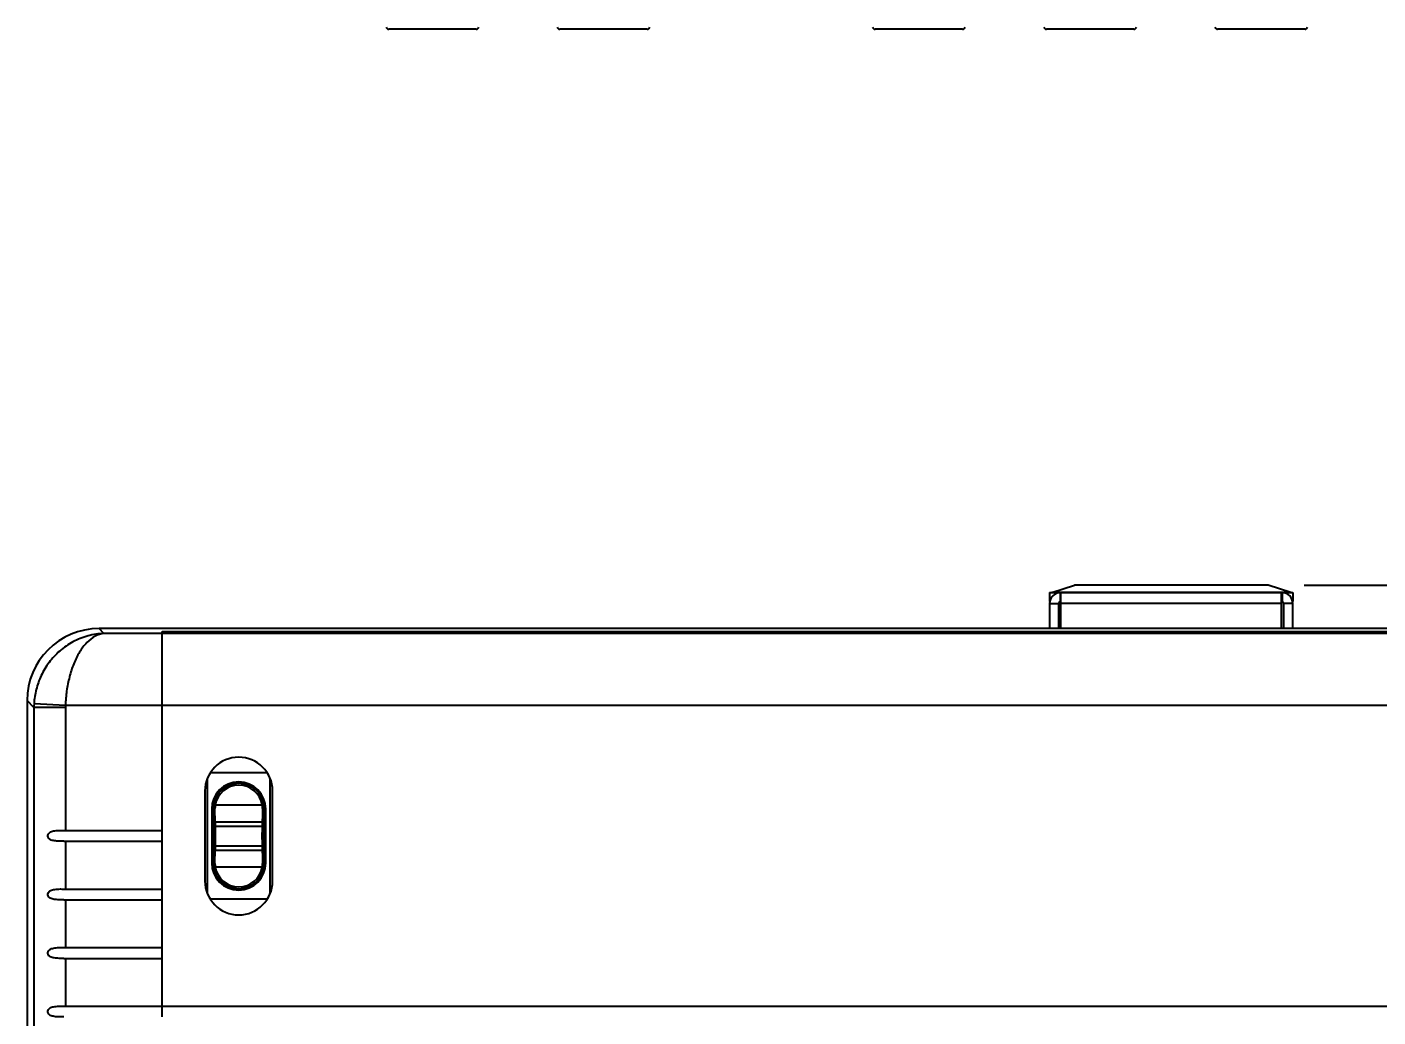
# Model space of a CAD drawing. Extents: x 1917 to 2535, y 2392 to 2924.
# Drawn here: x 1917 to 2066.9, y 2528.4 to 2638.3 of the extents above; entities that cross this region are included whole.
import ezdxf

# ---------------------------------------------------------------- set-up
doc = ezdxf.new("R2010")
doc.units = 0
doc.header["$LTSCALE"] = 10
doc.header["$MEASUREMENT"] = 0
doc.layers.get('0').update_dxf_attribs({"linetype": 'CONTINUOUS'})
doc.layers.get('DEFPOINTS').update_dxf_attribs({"linetype": 'CONTINUOUS'})
doc.layers.add('DIM', color=7, linetype='CONTINUOUS')
doc.styles.add('DIM-2', font='sanss___.ttf', dxfattribs={"height": 4.4})
doc.dimstyles.new('gw', dxfattribs={"dimscale": 2, "dimtxt": 5, "dimasz": 2, "dimexe": 1, "dimexo": 2, "dimgap": 1, "dimtad": 1, "dimdec": 1, "dimzin": 0, "dimdsep": 46, "dimtxsty": 'DIM-2', "dimcen": 2, "dimdle": 6, "dimadec": 0, "dimazin": 0, "dimtp": 0.1, "dimtm": 0.1, "dimtfac": 1, "dimtdec": 1, "dimtofl": 0, "dimtmove": 2, "dimatfit": 3, "dimfxl": 0, "dimtolj": 1, "dimtzin": 0, "dimarcsym": 0})

# ---------------------------------------------------------------- blocks, each defined once
blk = doc.blocks.new('*D2')
at = {"layer": 'DEFPOINTS', "color": 0}
for p in [(2054.75, 2576.3), (2152.12, 2419.9), (2204, 2419.9)]:
    blk.add_point(p, dxfattribs=at)
at = {"layer": 'DIM', "color": 0, "lineweight": -2}
for p, q in [((2058.75, 2576.3), (2206, 2576.3)), ((2204, 2572.3), (2204, 2423.9)), ((2156.12, 2419.9), (2206, 2419.9))]:
    blk.add_line(p, q, dxfattribs=at)
at = {"layer": 'DIM', "color": 0}
for points in [[(2203.33, 2572.3), (2204.67, 2572.3), (2204, 2576.3)], [(2203.33, 2423.9), (2204.67, 2423.9), (2204, 2419.9)]]:
    blk.add_solid(points, dxfattribs=at)
at = {"layer": 'DIM', "color": 0, "insert": (2199.73, 2498.1), "char_height": 4.4, "attachment_point": 5, "rotation": 90, "style": 'DIM-2'}
blk.add_mtext('\\A1;156.4', dxfattribs=at)

msp = doc.modelspace()

# ---------------------------------------------------------------- linework, layer by layer
at = {"color": 7}
for p, q in [((1966.85, 2638.01), (1957.15, 2638.01)), ((1985.85, 2638.01), (1976.15, 2638.01)), ((2020.85, 2638.01), (2011.15, 2638.01)), ((2039.85, 2638.01), (2030.15, 2638.01)), ((2058.85, 2638.01), (2049.15, 2638.01)), ((2030.74, 2575.51), (2033.25, 2576.3)), ((2054.75, 2576.3), (2033.25, 2576.3)), ((2057.26, 2575.51), (2054.75, 2576.3)), ((2030.5, 2575.5), (2030.5, 2574.5)), ((2030.5, 2575.5), (2057.5, 2575.5)), ((2057.26, 2575.51), (2030.74, 2575.51)), ((2031.7, 2574.5), (2031.7, 2575.5)), ((2031.75, 2571.5), (2031.75, 2575.5)), ((2056.25, 2571.5), (2056.25, 2575.5)), ((2056.3, 2575.5), (2056.3, 2574.5)), ((2057.5, 2575.5), (2057.5, 2574.5)), ((2030.52, 2574.5), (2030.5, 2574.5)), ((2030.5, 2574.3), (2030.5, 2571.5)), ((2030.5, 2574.3), (2031.5, 2574.3)), ((2031.5, 2574.3), (2031.5, 2571.5)), ((2031.7, 2574.5), (2031.75, 2574.5)), ((2056.25, 2574.3), (2031.75, 2574.3)), ((2056.3, 2574.5), (2056.25, 2574.5)), ((2056.5, 2571.5), (2056.5, 2574.3)), ((2057.5, 2574.3), (2056.5, 2574.3)), ((2057.5, 2574.5), (2057.48, 2574.5)), ((2057.5, 2571.5), (2057.5, 2574.3)), ((1925.54, 2570.95), (1924.99, 2571.5)), ((2163, 2571.5), (1925, 2571.5)), ((1932, 2570.95), (1925.54, 2570.95)), ((1932, 2528.42), (1932, 2571.19)), ((1932, 2571.19), (2156, 2571.19)), ((2156, 2570.96), (1932, 2570.96)), ((1917.77, 2562.74), (1917, 2563.51)), ((1917, 2563.5), (1917, 2435.5)), ((1917.77, 2562.74), (1917.77, 2505.98)), ((1921.26, 2562.74), (1917.77, 2562.74)), ((1921.27, 2562.96), (1917.78, 2563.14)), ((1921.26, 2562.74), (1921.26, 2549.1)), ((1932, 2562.96), (1921.27, 2562.96)), ((2156, 2562.97), (1932, 2562.97)), ((1943.65, 2555.5), (1937.35, 2555.5)), ((1937, 2554.81), (1937, 2542.15)), ((1944, 2542.15), (1944, 2554.81)), ((1936.75, 2553.48), (1936.75, 2543.48)), ((1944.25, 2543.48), (1944.25, 2553.48)), ((1937.5, 2551.48), (1937.5, 2545.48)), ((1937.5, 2551.48), (1937.65, 2551.48)), ((1937.69, 2551.95), (1937.89, 2551.92)), ((1943.11, 2551.92), (1937.89, 2551.92)), ((1943.31, 2551.95), (1943.11, 2551.92)), ((1943.5, 2551.48), (1943.35, 2551.48)), ((1943.5, 2545.48), (1943.5, 2551.48)), ((1937.9, 2550.07), (1943.1, 2550.07)), ((1937.91, 2549.59), (1943.09, 2549.59)), ((1921.08, 2547.9), (1932, 2547.9)), ((1921.26, 2549.1), (1932, 2549.1)), ((1921.26, 2547.9), (1921.26, 2542.6)), ((1943.1, 2546.89), (1937.9, 2546.89)), ((1943.09, 2547.37), (1937.91, 2547.37)), ((1937.5, 2545.48), (1937.65, 2545.48)), ((1937.69, 2545.01), (1937.89, 2545.04)), ((1943.11, 2545.04), (1937.89, 2545.04)), ((1943.31, 2545.01), (1943.11, 2545.04)), ((1943.5, 2545.48), (1943.35, 2545.48)), ((1921.26, 2542.6), (1932, 2542.6)), ((1921.08, 2541.4), (1932, 2541.4)), ((1921.26, 2541.4), (1921.26, 2536.1)), ((1937.32, 2541.5), (1943.68, 2541.5)), ((1921.26, 2536.1), (1932, 2536.1)), ((1921.08, 2534.9), (1932, 2534.9)), ((1921.26, 2534.9), (1921.26, 2529.6)), ((1921.26, 2529.6), (2166.74, 2529.6))]:
    msp.add_line(p, q, dxfattribs=at)
for centre, radius, start, end in [((1957.15, 2638.31), 0.3, 190.6874, 270), ((1966.85, 2638.31), 0.3, 270, 349.3126), ((1976.15, 2638.31), 0.3, 190.6874, 270), ((1985.85, 2638.31), 0.3, 270, 349.3126), ((2011.15, 2638.31), 0.3, 190.6874, 270), ((2020.85, 2638.31), 0.3, 270, 349.3126), ((2030.15, 2638.31), 0.3, 190.6874, 270), ((2039.85, 2638.31), 0.3, 270, 349.3126), ((2049.15, 2638.31), 0.3, 190.6874, 270), ((2058.85, 2638.31), 0.3, 270, 349.3126), ((2031.7, 2574.3), 1.2, 90, 180), ((2056.3, 2574.3), 1.2, 0, 90), ((2031.7, 2574.3), 0.2, 90, 180), ((2056.3, 2574.3), 0.2, 0, 90), ((1925, 2563.5), 8, 90, 180), ((1925.77, 2562.73), 8, 177.0883, 179.9315), ((1925.77, 2562.74), 4.5, 177.1565, 180.0002), ((1940.5, 2553.48), 3.75, 0, 180), ((1940.5, 2551.48), 3, 0, 180), ((1940.5, 2551.48), 2.85, 9.4816, 170.5184), ((1940.5, 2551.48), 2.65, 9.4816, 170.5184), ((1940.39, 2551.5), 2.74, 170.5152, 180.3731), ((1939.96, 2551.54), 2.1, 169.5759, 180.4351), ((1941.04, 2551.54), 2.1, 359.5649, 10.4241), ((1940.61, 2551.5), 2.74, 359.6269, 9.4848), ((1875.31, 2548.48), 62.41, 359.0587, 0.9413), ((1864.18, 2548.48), 73.74, 359.134, 0.866), ((2016.82, 2548.48), 73.74, 179.134, 180.866), ((2005.69, 2548.48), 62.41, 179.0587, 180.9413), ((1940.5, 2545.48), 3, 180, 0), ((1940.39, 2545.46), 2.74, 179.6269, 189.4848), ((1940.5, 2545.48), 2.85, 189.4816, 350.5184), ((1939.96, 2545.42), 2.1, 179.5649, 190.4241), ((1940.5, 2545.48), 2.65, 189.4816, 350.5184), ((1941.04, 2545.42), 2.1, 349.5759, 0.4351), ((1940.61, 2545.46), 2.74, 350.5152, 0.3731), ((1940.5, 2543.48), 3.75, 180, 0)]:
    msp.add_arc(centre, radius, start, end, dxfattribs=at)
for points, start_tangent, end_tangent in [([(1925.54, 2570.95), (1923.77, 2570.69), (1922.1, 2570.02), (1920.63, 2569.01), (1919.45, 2567.73), (1918.57, 2566.28), (1918.02, 2564.74), (1917.78, 2563.14)], (-0.999481, -0.032211), (-0.051328, -0.998682)), ([(1925.54, 2570.95), (1924.57, 2570.65), (1923.64, 2569.94), (1922.84, 2568.9), (1922.19, 2567.6), (1921.71, 2566.13), (1921.4, 2564.57), (1921.27, 2562.96)], (-0.995204, -0.097824), (-0.028044, -0.999607)), ([(1937.65, 2551.48), (1937.66, 2551.49), (1937.69, 2551.5), (1937.74, 2551.51), (1937.79, 2551.52), (1937.85, 2551.52)], (0.169793, 0.98548), (0.999977, 0.006791)), ([(1937.7, 2549.89), (1937.69, 2550.05), (1937.68, 2550.26), (1937.67, 2550.52), (1937.66, 2550.81), (1937.66, 2551.14), (1937.65, 2551.48)], (-0.083203, 0.996533), (-0.007075, 0.999975)), ([(1937.9, 2550.07), (1937.89, 2550.22), (1937.88, 2550.41), (1937.87, 2550.65), (1937.86, 2550.91), (1937.86, 2551.21), (1937.85, 2551.52)], (-0.091472, 0.995808), (-0.007778, 0.99997)), ([(1943.15, 2551.52), (1943.14, 2551.21), (1943.14, 2550.91), (1943.13, 2550.65), (1943.12, 2550.41), (1943.11, 2550.22), (1943.1, 2550.07)], (-0.007778, -0.99997), (-0.091472, -0.995808)), ([(1943.35, 2551.48), (1943.34, 2551.49), (1943.31, 2551.5), (1943.26, 2551.51), (1943.21, 2551.52), (1943.15, 2551.52)], (-0.169772, 0.985483), (-0.999977, 0.006791)), ([(1943.35, 2551.48), (1943.34, 2551.14), (1943.34, 2550.81), (1943.33, 2550.52), (1943.32, 2550.26), (1943.31, 2550.05), (1943.3, 2549.89)], (-0.007075, -0.999975), (-0.083203, -0.996533)), ([(1937.7, 2549.89), (1937.71, 2549.94), (1937.74, 2549.99), (1937.78, 2550.04), (1937.84, 2550.06), (1937.9, 2550.07)], (0.014576, 0.999894), (0.999923, 0.012428)), ([(1937.71, 2549.51), (1937.71, 2549.63), (1937.71, 2549.73), (1937.7, 2549.82), (1937.7, 2549.89)], (-0.017394, 0.999849), (-0.083199, 0.996533)), ([(1937.71, 2549.51), (1937.72, 2549.53), (1937.75, 2549.56), (1937.8, 2549.58), (1937.85, 2549.59), (1937.91, 2549.59)], (0.069891, 0.997555), (0.999903, 0.013934)), ([(1937.91, 2549.59), (1937.91, 2549.75), (1937.91, 2549.88), (1937.9, 2549.99), (1937.9, 2550.07)], (-0.013916, 0.999903), (-0.066647, 0.997777)), ([(1943.1, 2550.07), (1943.1, 2549.99), (1943.09, 2549.88), (1943.09, 2549.75), (1943.09, 2549.59)], (-0.066647, -0.997777), (-0.013916, -0.999903)), ([(1943.29, 2549.51), (1943.28, 2549.53), (1943.25, 2549.56), (1943.2, 2549.58), (1943.15, 2549.59), (1943.09, 2549.59)], (-0.06987, 0.997556), (-0.999903, 0.013934)), ([(1943.3, 2549.89), (1943.29, 2549.94), (1943.26, 2549.99), (1943.22, 2550.04), (1943.16, 2550.06), (1943.1, 2550.07)], (-0.014592, 0.999894), (-0.999923, 0.012427)), ([(1943.3, 2549.89), (1943.3, 2549.82), (1943.29, 2549.73), (1943.29, 2549.63), (1943.29, 2549.51)], (-0.083199, -0.996533), (-0.017394, -0.999849)), ([(1921.08, 2547.9), (1920.9, 2547.9), (1920.57, 2547.9), (1920.28, 2547.92), (1920.02, 2547.95), (1919.78, 2548), (1919.58, 2548.08), (1919.43, 2548.2), (1919.33, 2548.36), (1919.31, 2548.54), (1919.38, 2548.73), (1919.52, 2548.88), (1919.72, 2548.98), (1919.95, 2549.04), (1920.22, 2549.08), (1920.53, 2549.1), (1920.88, 2549.1), (1921.26, 2549.1)], (-1, 0.000458), (1, 0)), ([(1937.65, 2545.48), (1937.66, 2545.82), (1937.66, 2546.15), (1937.67, 2546.44), (1937.68, 2546.7), (1937.69, 2546.91), (1937.7, 2547.07)], (0.007075, 0.999975), (0.083203, 0.996533)), ([(1937.7, 2547.07), (1937.7, 2547.14), (1937.71, 2547.23), (1937.71, 2547.33), (1937.71, 2547.45)], (0.083199, 0.996533), (0.017394, 0.999849)), ([(1937.7, 2547.07), (1937.71, 2547.02), (1937.74, 2546.97), (1937.78, 2546.92), (1937.84, 2546.9), (1937.9, 2546.89)], (0.014592, -0.999894), (0.999923, -0.012427)), ([(1937.71, 2547.45), (1937.72, 2547.43), (1937.75, 2547.4), (1937.8, 2547.38), (1937.85, 2547.37), (1937.91, 2547.37)], (0.069875, -0.997556), (0.999903, -0.013934)), ([(1937.85, 2545.44), (1937.86, 2545.75), (1937.86, 2546.05), (1937.87, 2546.31), (1937.88, 2546.55), (1937.89, 2546.74), (1937.9, 2546.89)], (0.007778, 0.99997), (0.091472, 0.995808)), ([(1937.9, 2546.89), (1937.9, 2546.97), (1937.91, 2547.08), (1937.91, 2547.21), (1937.91, 2547.37)], (0.066647, 0.997777), (0.013916, 0.999903)), ([(1943.29, 2547.45), (1943.28, 2547.43), (1943.25, 2547.4), (1943.2, 2547.38), (1943.15, 2547.37), (1943.09, 2547.37)], (-0.069891, -0.997555), (-0.999903, -0.013934)), ([(1943.09, 2547.37), (1943.09, 2547.21), (1943.09, 2547.08), (1943.1, 2546.97), (1943.1, 2546.89)], (0.013916, -0.999903), (0.066647, -0.997777)), ([(1943.3, 2547.07), (1943.29, 2547.02), (1943.26, 2546.97), (1943.22, 2546.92), (1943.16, 2546.9), (1943.1, 2546.89)], (-0.014576, -0.999894), (-0.999923, -0.012428)), ([(1943.1, 2546.89), (1943.11, 2546.74), (1943.12, 2546.55), (1943.13, 2546.31), (1943.14, 2546.05), (1943.14, 2545.75), (1943.15, 2545.44)], (0.091472, -0.995808), (0.007778, -0.99997)), ([(1943.29, 2547.45), (1943.29, 2547.33), (1943.29, 2547.23), (1943.3, 2547.14), (1943.3, 2547.07)], (0.017394, -0.999849), (0.083199, -0.996533)), ([(1943.3, 2547.07), (1943.31, 2546.91), (1943.32, 2546.7), (1943.33, 2546.44), (1943.34, 2546.15), (1943.34, 2545.82), (1943.35, 2545.48)], (0.083203, -0.996533), (0.007075, -0.999975)), ([(1937.65, 2545.48), (1937.66, 2545.47), (1937.69, 2545.46), (1937.74, 2545.45), (1937.79, 2545.44), (1937.85, 2545.44)], (0.169772, -0.985483), (0.999977, -0.006791)), ([(1943.35, 2545.48), (1943.34, 2545.47), (1943.31, 2545.46), (1943.26, 2545.45), (1943.21, 2545.44), (1943.15, 2545.44)], (-0.169793, -0.98548), (-0.999977, -0.006791)), ([(1921.08, 2541.4), (1920.9, 2541.4), (1920.57, 2541.4), (1920.28, 2541.42), (1920.02, 2541.45), (1919.78, 2541.5), (1919.58, 2541.58), (1919.43, 2541.7), (1919.33, 2541.86), (1919.31, 2542.04), (1919.38, 2542.23), (1919.52, 2542.38), (1919.72, 2542.48), (1919.95, 2542.54), (1920.22, 2542.58), (1920.53, 2542.6), (1920.88, 2542.6), (1921.26, 2542.6)], (-1, 0.000458), (1, 0)), ([(1921.08, 2534.9), (1920.9, 2534.9), (1920.57, 2534.9), (1920.28, 2534.92), (1920.02, 2534.95), (1919.78, 2535), (1919.58, 2535.08), (1919.43, 2535.2), (1919.33, 2535.36), (1919.31, 2535.54), (1919.38, 2535.73), (1919.52, 2535.88), (1919.72, 2535.98), (1919.95, 2536.04), (1920.22, 2536.08), (1920.53, 2536.1), (1920.88, 2536.1), (1921.26, 2536.1)], (-1, 0.000458), (1, 0)), ([(1921.08, 2528.4), (1920.9, 2528.4), (1920.57, 2528.4), (1920.28, 2528.42), (1920.02, 2528.45), (1919.78, 2528.5), (1919.58, 2528.58), (1919.43, 2528.7), (1919.33, 2528.86), (1919.31, 2529.04), (1919.38, 2529.23), (1919.52, 2529.38), (1919.72, 2529.48), (1919.95, 2529.54), (1920.22, 2529.58), (1920.53, 2529.6), (1920.88, 2529.6), (1921.26, 2529.6)], (-1, 0.000458), (1, 0))]:
    msp.add_spline(points, degree=3, dxfattribs=dict(at, start_tangent=start_tangent, end_tangent=end_tangent))

# ---------------------------------------------------------------- dimensions: what is measured, and where the dimension line sits
at = {"layer": 'DIM'}
dim = msp.add_linear_dim(base=(2204, 2419.9), p1=(2054.75, 2576.3), p2=(2152.12, 2419.9), angle=90, dimstyle='gw', dxfattribs=at)
dim.commit()
dim.dimension.update_dxf_attribs({"geometry": '*D2', "text_midpoint": (2199.73, 2498.1)})

doc.saveas('drawing.dxf')
